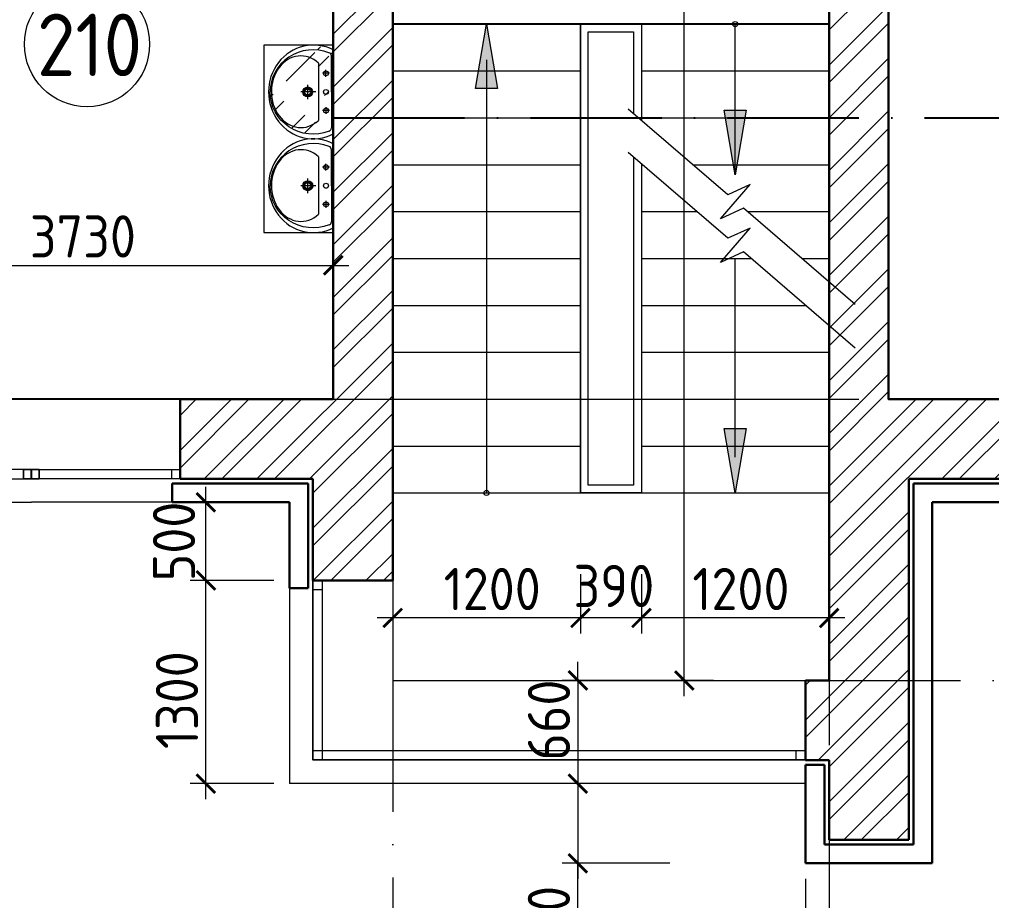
# Model space of a CAD drawing. Header units: millimetres. Extents: x 854812 to 1164625, y 589925 to 823301.
# Drawn here: x 967016 to 973231, y 689357 to 694995 of the extents above; entities that cross this region are included whole.
import ezdxf
from ezdxf.enums import TextEntityAlignment as Align

# ---------------------------------------------------------------- set-up
doc = ezdxf.new("R2010")
doc.units = ezdxf.units.MM
doc.linetypes.add('ACAD_ISO10W100', pattern=[18, 12, -3, 0, -3])
doc.linetypes.add('JIS_08_15', pattern=[17.25, 15, -0.75, 0.75, -0.75])
doc.layers.get('Defpoints').update_dxf_attribs({"color": 40})
for name, color, linetype, lineweight in [('АР_Штрих_материалы', 27, 'Continuous', 9), ('окна', 132, 'Continuous', 18), ('оси', 50, 'JIS_08_15', 9), ('размеры', 215, 'Continuous', 13), ('САНТЕХНИКА', 7, 'Continuous', 15), ('стены', 172, 'Continuous', 30), ('текст', 7, 'Continuous', 13), ('УКАЗАТЕЛЬ', 6, 'Continuous', 13)]:
    doc.layers.add(name, color=color, linetype=linetype, lineweight=lineweight)
doc.styles.add('GOST 2.304', font='isocpeur.ttf', dxfattribs={"width": 0.9})
doc.dimstyles.new('1', dxfattribs={"dimscale": 100, "dimtxt": 2.7, "dimasz": 1.2, "dimexe": 1, "dimexo": 1, "dimgap": 0.5, "dimtad": 1, "dimdec": 0, "dimzin": 0, "dimdsep": 46, "dimtxsty": 'GOST 2.304', "dimblk": 'ARCHTICK', "dimcen": 0.09, "dimdle": 1, "dimclrd": 256, "dimclre": 256, "dimclrt": 7, "dimadec": 0, "dimazin": 0, "dimtfac": 1, "dimtdec": 0, "dimtmove": 1, "dimatfit": 3, "dimldrblk": 'ARCHTICK', "dimfxl": 100, "dimtolj": 1, "dimtzin": 0, "dimlwd": 5, "dimlwe": 5, "dimarcsym": 1})

# ---------------------------------------------------------------- blocks, each defined once
blk = doc.blocks.new('ок1000')
at = {"layer": 'окна', "ltscale": 0.1}
for p, q in [((961882.0532821477, 736531.8663871668), (961882.0532821477, 735631.8663706917)), ((962542.0532821477, 736581.866387167), (962542.0532821477, 735581.8663706916))]:
    blk.add_line(p, q, dxfattribs=at)
for points in [[(962092.0532821479, 735581.8663706917), (962092.0532821479, 736581.8663871671), (962032.0532821479, 736581.8663871671), (962032.0532821479, 735581.8663706917)], [(962092.0532821479, 736529.8583381717), (962092.0532821479, 736581.8663871671), (962032.0532821479, 736581.8663871671), (962032.0532821479, 736529.8583381717)], [(962092.0532821479, 735633.8744196871), (962092.0532821479, 735581.8663706917), (962032.0532821479, 735581.8663706917), (962032.0532821479, 735633.8744196871)]]:
    blk.add_lwpolyline(points, close=True, dxfattribs=at)
blk = doc.blocks.new('_ArchTick')
at = {"color": 0, "linetype": 'ByBlock', "const_width": 0.15}
blk.add_lwpolyline([(-0.5, -0.5), (0.5, 0.5)], dxfattribs=at)
blk = doc.blocks.new('*D143')
at = {"layer": 'Defpoints', "color": 0, "lineweight": 50, "ltscale": 0.1}
for p in [(972123.4250181436, 690105.0758069734), (970586.1093089009, 689595.0758069735), (971273.6856373495, 689595.0758069735)]:
    blk.add_point(p, dxfattribs=at)
at = {"layer": 'размеры', "lineweight": 5, "ltscale": 0.1}
for p, q in [((970586.1093089009, 690205.0758069734), (970586.1093089009, 689495.0758069735)), ((972023.4250181436, 690105.0758069734), (970486.1093089009, 690105.0758069734)), ((971173.6856373495, 689595.0758069735), (970486.1093089009, 689595.0758069735)), ((970586.1093089009, 688961.9758069734), (970586.1093089009, 689595.0758069735))]:
    blk.add_line(p, q, dxfattribs=at)
at = {"layer": 'размеры', "lineweight": 5, "ltscale": 0.1, "xscale": 120, "yscale": 120, "zscale": 120}
for p, rotation in [((970586.1093089009, 690105.0758069734), 90), ((970586.1093089009, 689595.0758069735), 270)]:
    blk.add_blockref('_ArchTick', p, dxfattribs=dict(at, rotation=rotation))
at = {"layer": 'размеры', "color": 7, "ltscale": 0.1, "insert": (970401.1093089008, 689218.5258069736), "char_height": 270, "attachment_point": 5, "rotation": 90, "style": 'GOST 2.304'}
blk.add_mtext('\\A1;510', dxfattribs=at)
blk = doc.blocks.new('*D201')
at = {"layer": 'Defpoints', "color": 0, "ltscale": 0.1}
for p in [(971266.8013694828, 699385.2902707823), (971441.1633146957, 699385.2902707823), (971461.6929063626, 690765.0758069743)]:
    blk.add_point(p, dxfattribs=at)
at = {"layer": 'размеры', "lineweight": 5, "ltscale": 0.1}
for p, q in [((971266.8013694828, 690665.0758069743), (971266.8013694828, 699485.2902707823)), ((971341.1633146957, 699385.2902707823), (971166.8013694828, 699385.2902707823)), ((971361.6929063626, 690765.0758069743), (971166.8013694828, 690765.0758069743))]:
    blk.add_line(p, q, dxfattribs=at)
at = {"layer": 'размеры', "lineweight": 5, "ltscale": 0.1, "xscale": 120, "yscale": 120, "zscale": 120}
for p, rotation in [((971266.8013694828, 699385.2902707823), 90), ((971266.8013694828, 690765.0758069743), 270)]:
    blk.add_blockref('_ArchTick', p, dxfattribs=dict(at, rotation=rotation))
at = {"layer": 'размеры', "color": 7, "ltscale": 0.1, "insert": (971081.8013694827, 696956.5082284904), "char_height": 270, "attachment_point": 5, "rotation": 90, "style": 'GOST 2.304'}
blk.add_mtext('\\A1;8620', dxfattribs=at)
blk = doc.blocks.new('*D146')
at = {"layer": 'Defpoints', "color": 0, "ltscale": 0.1}
for p in [(970992.5369790667, 691338.8666892742), (972192.5369790666, 691338.8666892742), (970992.5369790667, 691165.1441373323)]:
    blk.add_point(p, dxfattribs=at)
at = {"layer": 'размеры', "lineweight": 5, "ltscale": 0.1}
for p, q in [((970992.5369790667, 691238.8666892742), (970992.5369790667, 691065.1441373323)), ((972192.5369790666, 691238.8666892742), (972192.5369790666, 691065.1441373323)), ((972292.5369790666, 691165.1441373323), (970892.5369790667, 691165.1441373323))]:
    blk.add_line(p, q, dxfattribs=at)
at = {"layer": 'размеры', "lineweight": 5, "ltscale": 0.1, "xscale": 120, "yscale": 120, "zscale": 120, "rotation": 180}
blk.add_blockref('_ArchTick', (970992.5369790667, 691165.1441373323), dxfattribs=at)
at = {"layer": 'размеры', "lineweight": 5, "ltscale": 0.1, "xscale": 120, "yscale": 120, "zscale": 120}
blk.add_blockref('_ArchTick', (972192.5369790666, 691165.1441373323), dxfattribs=at)
at = {"layer": 'размеры', "color": 7, "ltscale": 0.1, "insert": (971629.0289339742, 691350.1441373323), "char_height": 270, "attachment_point": 5, "style": 'GOST 2.304'}
blk.add_mtext('\\A1;1200', dxfattribs=at)
blk = doc.blocks.new('*D151')
at = {"layer": 'Defpoints', "color": 0, "ltscale": 0.1}
for p in [(965442.5661025087, 689609.9051311689), (968742.5369790663, 688319.8938159818), (965442.5661025087, 687439.4636545846)]:
    blk.add_point(p, dxfattribs=at)
at = {"layer": 'размеры', "lineweight": 5, "ltscale": 0.1}
for p, q in [((965442.5661025087, 689509.9051311689), (965442.5661025087, 687339.4636545846)), ((968742.5369790663, 688219.8938159818), (968742.5369790663, 687339.4636545846)), ((968842.5369790663, 687439.4636545846), (965342.5661025087, 687439.4636545846))]:
    blk.add_line(p, q, dxfattribs=at)
at = {"layer": 'размеры', "lineweight": 5, "ltscale": 0.1, "xscale": 120, "yscale": 120, "zscale": 120, "rotation": 180}
blk.add_blockref('_ArchTick', (965442.5661025087, 687439.4636545846), dxfattribs=at)
at = {"layer": 'размеры', "lineweight": 5, "ltscale": 0.1, "xscale": 120, "yscale": 120, "zscale": 120}
blk.add_blockref('_ArchTick', (968742.5369790663, 687439.4636545846), dxfattribs=at)
at = {"layer": 'размеры', "color": 7, "ltscale": 0.1, "insert": (967092.5515407876, 687624.4636545846), "char_height": 270, "attachment_point": 5, "style": 'GOST 2.304'}
blk.add_mtext('\\A1;3300', dxfattribs=at)
blk = doc.blocks.new('*D204')
at = {"layer": 'Defpoints', "color": 0, "lineweight": 50, "ltscale": 0.1}
for p in [(968208.1468344828, 691404.9800811483), (968742.536979066, 691404.9800811483), (968742.5369790663, 690105.075806975)]:
    blk.add_point(p, dxfattribs=at)
at = {"layer": 'размеры', "lineweight": 5, "ltscale": 0.1}
for p, q in [((968208.1468344828, 690005.075806975), (968208.1468344828, 691504.9800811483)), ((968642.536979066, 691404.9800811483), (968108.1468344828, 691404.9800811483)), ((968642.5369790663, 690105.075806975), (968108.1468344828, 690105.075806975))]:
    blk.add_line(p, q, dxfattribs=at)
at = {"layer": 'размеры', "lineweight": 5, "ltscale": 0.1, "xscale": 120, "yscale": 120, "zscale": 120}
for p, rotation in [((968208.1468344828, 691404.9800811483), 90), ((968208.1468344828, 690105.075806975), 270)]:
    blk.add_blockref('_ArchTick', p, dxfattribs=dict(at, rotation=rotation))
at = {"layer": 'размеры', "color": 7, "ltscale": 0.1, "insert": (968023.1468344827, 690639.1863002751), "char_height": 270, "attachment_point": 5, "rotation": 90, "style": 'GOST 2.304'}
blk.add_mtext('\\A1;1300', dxfattribs=at)
blk = doc.blocks.new('*D205')
at = {"layer": 'Defpoints', "color": 0, "ltscale": 0.1}
for p in [(968208.1468344824, 691905.075806974), (968742.536979066, 691905.075806974), (968742.536979066, 691404.9800811484)]:
    blk.add_point(p, dxfattribs=at)
at = {"layer": 'размеры', "lineweight": 5, "ltscale": 0.1}
for p, q in [((968208.1468344824, 691304.9800811484), (968208.1468344824, 692005.075806974)), ((968642.536979066, 691905.075806974), (968108.1468344824, 691905.075806974)), ((968642.536979066, 691404.9800811484), (968108.1468344824, 691404.9800811484))]:
    blk.add_line(p, q, dxfattribs=at)
at = {"layer": 'размеры', "lineweight": 5, "ltscale": 0.1, "xscale": 120, "yscale": 120, "zscale": 120}
for p, rotation in [((968208.1468344824, 691905.075806974), 90), ((968208.1468344824, 691404.9800811484), 270)]:
    blk.add_blockref('_ArchTick', p, dxfattribs=dict(at, rotation=rotation))
at = {"layer": 'размеры', "color": 7, "ltscale": 0.1, "insert": (968004.3268078397, 691654.310001822), "char_height": 270, "attachment_point": 5, "rotation": 90, "style": 'GOST 2.304'}
blk.add_mtext('\\A1;500', dxfattribs=at)
blk = doc.blocks.new('*D211')
at = {"layer": 'Defpoints', "color": 0, "ltscale": 0.1}
for p in [(970602.5369790661, 691545.9569836744), (970992.5369790664, 691545.9569836744), (970602.5369790661, 691165.1441373324)]:
    blk.add_point(p, dxfattribs=at)
at = {"layer": 'размеры', "lineweight": 5, "ltscale": 0.1}
for p, q in [((970602.5369790661, 691445.9569836744), (970602.5369790661, 691065.1441373324)), ((970992.5369790664, 691445.9569836744), (970992.5369790664, 691065.1441373324)), ((971092.5369790664, 691165.1441373324), (970502.5369790661, 691165.1441373324))]:
    blk.add_line(p, q, dxfattribs=at)
at = {"layer": 'размеры', "lineweight": 5, "ltscale": 0.1, "xscale": 120, "yscale": 120, "zscale": 120, "rotation": 180}
blk.add_blockref('_ArchTick', (970602.5369790661, 691165.1441373324), dxfattribs=at)
at = {"layer": 'размеры', "lineweight": 5, "ltscale": 0.1, "xscale": 120, "yscale": 120, "zscale": 120}
blk.add_blockref('_ArchTick', (970992.5369790664, 691165.1441373324), dxfattribs=at)
at = {"layer": 'размеры', "color": 7, "ltscale": 0.1, "insert": (970816.5413014181, 691369.4979876765), "char_height": 270, "attachment_point": 5, "style": 'GOST 2.304'}
blk.add_mtext('\\A1;390', dxfattribs=at)
blk = doc.blocks.new('*D191')
at = {"layer": 'Defpoints', "color": 0, "ltscale": 0.1}
for p in [(969402.5369790663, 691338.8666892743), (970602.5369790662, 691338.8666892743), (969402.5369790663, 691165.1441373324)]:
    blk.add_point(p, dxfattribs=at)
at = {"layer": 'размеры', "lineweight": 5, "ltscale": 0.1}
for p, q in [((969402.5369790663, 691238.8666892743), (969402.5369790663, 691065.1441373324)), ((970602.5369790662, 691238.8666892743), (970602.5369790662, 691065.1441373324)), ((970702.5369790662, 691165.1441373324), (969302.5369790663, 691165.1441373324))]:
    blk.add_line(p, q, dxfattribs=at)
at = {"layer": 'размеры', "lineweight": 5, "ltscale": 0.1, "xscale": 120, "yscale": 120, "zscale": 120, "rotation": 180}
blk.add_blockref('_ArchTick', (969402.5369790663, 691165.1441373324), dxfattribs=at)
at = {"layer": 'размеры', "lineweight": 5, "ltscale": 0.1, "xscale": 120, "yscale": 120, "zscale": 120}
blk.add_blockref('_ArchTick', (970602.5369790662, 691165.1441373324), dxfattribs=at)
at = {"layer": 'размеры', "color": 7, "ltscale": 0.1, "insert": (970039.0289339739, 691350.1441373324), "char_height": 270, "attachment_point": 5, "style": 'GOST 2.304'}
blk.add_mtext('\\A1;1200', dxfattribs=at)
blk = doc.blocks.new('*D212')
at = {"layer": 'Defpoints', "color": 0, "ltscale": 0.1}
for p in [(971554.4236285522, 690765.0758069742), (970586.1093089007, 690105.0758069737), (971554.423628552, 690105.0758069737)]:
    blk.add_point(p, dxfattribs=at)
at = {"layer": 'размеры', "lineweight": 5, "ltscale": 0.1}
for p, q in [((970586.1093089007, 690765.0758069742), (970586.1093089007, 690885.0758069742)), ((971454.4236285522, 690765.0758069742), (970486.1093089007, 690765.0758069742)), ((970586.1093089007, 690765.0758069742), (970586.1093089007, 690105.0758069737)), ((971454.423628552, 690105.0758069737), (970486.1093089007, 690105.0758069737)), ((970586.1093089007, 690105.0758069737), (970586.1093089007, 689985.0758069737))]:
    blk.add_line(p, q, dxfattribs=at)
at = {"layer": 'размеры', "lineweight": 5, "ltscale": 0.1, "xscale": 120, "yscale": 120, "zscale": 120}
for p, rotation in [((970586.1093089007, 690765.0758069742), 270), ((970586.1093089007, 690105.0758069737), 90)]:
    blk.add_blockref('_ArchTick', p, dxfattribs=dict(at, rotation=rotation))
at = {"layer": 'размеры', "color": 7, "ltscale": 0.1, "insert": (970401.5191299821, 690511.6194523415), "char_height": 270, "attachment_point": 5, "rotation": 90, "style": 'GOST 2.304'}
blk.add_mtext('\\A1;660', dxfattribs=at)
blk = doc.blocks.new('апке55')
at = {"layer": 'САНТЕХНИКА'}
for p, q in [((3655393.104262304, 415954.3692811556), (3654855.694648444, 415954.1923112007)), ((3655124.403413249, 415942.2618071507), (3654894.216670069, 415942.1731994302)), ((3655124.403413249, 415942.2618071507), (3655354.590164864, 415942.324801252)), ((3655026.849618928, 415907.4390969079), (3654983.421326546, 415907.424795893)), ((3655005.128322229, 415929.1460925876), (3655005.142623244, 415885.7178002133)), ((3655221.980120773, 415907.503353734), (3655265.408413156, 415907.517654749)), ((3655243.687116457, 415929.2246504286), (3655243.701417472, 415885.7963580544)), ((3654939.472552191, 415860.3694182155), (3655306.460444332, 415860.49026799)), ((3655124.436458677, 415841.911832438), (3655124.467620844, 415747.2808074097)), ((3655078.93657669, 415789.2351731985), (3655171.596953735, 415789.2656864277))]:
    blk.add_line(p, q, dxfattribs=at)
for centre, major_axis, ratio, start_param, end_param in [((3655124.441419636, 415826.8467495632), (-299.999983780614, -0.09879053558770118), 0.9552198213833631, -0.4608321898308265, 3.602424843420522), ((3654894.127001517, 415920.1677281646), (-15.5603471388615, -15.5603471388615), 0.9999999999998526, 3.92291600961172, 5.188154363844188), ((3655354.694326278, 415920.3193938151), (-15.56034713886167, -15.56034713886167), 0.9999999999999943, 2.66648587371243, 3.931724227945028), ((3655124.4203027, 415826.4457331948), (-8.057802706376773, -276.1581652342611), 0.9767137960160202, 4.368845976871904, 6.313466173418908), ((3655005.135472737, 415907.4319464004), (-15.75895315421715, -0.00648047047202593), 0.9999999998059692, 3.141510730723867, 9.424696037903452), ((3655124.414869851, 415907.471225321), (-15.75895315421715, -0.00648047047202593), 0.9999999998059692, 3.141510730723867, 9.424696037903452), ((3655243.694266965, 415907.5105042415), (15.75895412497298, -0.003376433836226814), 0.9999999998059692, 0.0005435567321629975, 6.283728863911749), ((3655123.003758602, 415747.2803253572), (-229.3398638619406, -0.07552203068611062), 0.8224599193975252, -0.6433408129369136, 3.78493346652665), ((3655124.453230062, 415790.9816983186), (-31.85203877574652, -0.01219142746172277), 0.9999999998059486, 3.141539203527855, 9.424724510707442), ((3655124.453230062, 415790.9816983186), (-25.85204035502017, -0.006239399790492899), 0.9999999998059428, 3.141680605004611, 9.424865912184197), ((3655124.453230062, 415790.9816983186), (-19.8520350876217, -0.01545946403603636), 0.999999999805933, 3.141143221067577, 9.424328528247162)]:
    blk.add_ellipse(centre, major_axis=major_axis, ratio=ratio, start_param=start_param, end_param=end_param, dxfattribs=at)
at = {"layer": 'САНТЕХНИКА', "extrusion": (0, 0, -1)}
blk.add_ellipse((3655124.462800678, 415826.4457471894), major_axis=(8.239679702509742, -276.1527984439197), ratio=0.9767137960160237, start_param=4.36884597687172, end_param=6.313466173418723, dxfattribs=at)
blk = doc.blocks.new('*D486')
at = {"layer": 'Defpoints', "color": 0, "lineweight": 50, "ltscale": 0.1}
for p in [(972042.5369790666, 689595.0758069735), (968892.5369790663, 689218.0264784765), (972042.5369790666, 688139.4636545853)]:
    blk.add_point(p, dxfattribs=at)
at = {"layer": 'размеры', "lineweight": 5, "ltscale": 0.1}
for p, q in [((972042.5369790666, 689495.0758069735), (972042.5369790666, 688039.4636545853)), ((968892.5369790663, 689118.0264784765), (968892.5369790663, 688039.4636545853)), ((968792.5369790663, 688139.4636545853), (972142.5369790666, 688139.4636545853))]:
    blk.add_line(p, q, dxfattribs=at)
at = {"layer": 'размеры', "lineweight": 5, "ltscale": 0.1, "xscale": 120, "yscale": 120, "zscale": 120, "rotation": 180}
blk.add_blockref('_ArchTick', (968892.5369790663, 688139.4636545853), dxfattribs=at)
at = {"layer": 'размеры', "lineweight": 5, "ltscale": 0.1, "xscale": 120, "yscale": 120, "zscale": 120}
blk.add_blockref('_ArchTick', (972042.5369790666, 688139.4636545853), dxfattribs=at)
at = {"layer": 'размеры', "color": 7, "ltscale": 0.1, "insert": (970242.7210710982, 688324.4636545853), "char_height": 270, "attachment_point": 5, "style": 'GOST 2.304'}
blk.add_mtext('\\A1;3150', dxfattribs=at)
blk = doc.blocks.new('*D1350')
at = {"layer": 'Defpoints', "color": 0, "ltscale": 0.1}
for p in [(965292.5722937979, 693471.6080496594), (969022.5369790659, 693471.6080496586), (969022.5369790659, 693421.2172328202)]:
    blk.add_point(p, dxfattribs=at)
at = {"layer": 'размеры', "lineweight": 5, "ltscale": 0.1}
for p, q in [((965192.5722937979, 693421.2172328202), (969122.5369790659, 693421.2172328202)), ((965292.5722937979, 693371.6080496594), (965292.5722937979, 693321.2172328202)), ((969022.5369790659, 693371.6080496586), (969022.5369790659, 693321.2172328202))]:
    blk.add_line(p, q, dxfattribs=at)
at = {"layer": 'размеры', "lineweight": 5, "ltscale": 0.1, "xscale": 120, "yscale": 120, "zscale": 120, "rotation": 180}
blk.add_blockref('_ArchTick', (965292.5722937979, 693421.2172328202), dxfattribs=at)
at = {"layer": 'размеры', "lineweight": 5, "ltscale": 0.1, "xscale": 120, "yscale": 120, "zscale": 120}
blk.add_blockref('_ArchTick', (969022.5369790659, 693421.2172328202), dxfattribs=at)
at = {"layer": 'размеры', "color": 7, "ltscale": 0.1, "insert": (967421.5366643226, 693606.2172328202), "char_height": 270, "attachment_point": 5, "style": 'GOST 2.304'}
blk.add_mtext('\\A1;3730', dxfattribs=at)

msp = doc.modelspace()

# ---------------------------------------------------------------- hatches: boundary and pattern name
at = {"layer": 'АР_Штрих_материалы', "ltscale": 100}
h = msp.add_hatch(dxfattribs=at)
h.set_pattern_fill('ANSI32', color=256, scale=25, style=0)
h.set_pattern_definition([(45, (0, 0), (-168.3798022700466, 168.3798022700466), []), (45, (112.25325, 0), (-168.3798022700466, 168.3798022700466), [])])
h.paths.add_polyline_path([(965292.5722937981, 697505.3364426567), (964782.5722937967, 697505.3364426567), (964782.572293798, 691545.087122162), (965292.5722937979, 691545.0871221621), (965292.5722937979, 692055.0758069737), (966142.5369790661, 692055.0758069737), (966142.5369790661, 692565.075806974), (965292.5722937979, 692565.0758069734), (965292.5722937979, 694735.0758069735), (965172.2690478379, 694735.0758069735), (965032.2690478379, 694735.0758069735), (965032.2690478379, 694875.0758069735), (965172.2690478379, 694875.0758069735), (965292.572293798, 694875.0758069735), (965292.572293798, 695005.0758069736), (965292.5722937979, 695255.0758069735), (965172.2690478379, 695255.0758069735), (965032.2690478379, 695255.0758069735), (965032.2690478379, 695395.0758069735), (965172.2690478379, 695395.0758069735), (965292.572293798, 695395.0758069735)])
h.paths.add_polyline_path([(965032.2690478379, 695135.0758069735), (965172.2690478379, 695135.0758069735), (965172.2690478379, 694995.0758069735), (965032.2690478379, 694995.0758069735)], flags=16)
edge = h.paths.add_edge_path()
edge.add_ellipse((968895.1029324774, 694530.5613102382), major_axis=(-0.09899665948619812, 299.9999837126362), ratio=0.9552198213836777, start_angle=4.35104914026211e-12, end_angle=206.3839445263601)
edge.add_line((969022.5369790667, 694261.8524510438), (969022.5369790668, 694199.364947493))
edge.add_ellipse((968895.3009257985, 693930.5613428121), major_axis=(-0.09899665948619812, 299.9999837126362), ratio=0.9552198213836779, start_angle=333.5962604591614, end_angle=333.6206575436838, ccw=False)
edge.add_line((969022.6463027796, 694199.3082166805), (969022.8236476005, 693661.8815690256))
edge.add_ellipse((968895.3009257985, 693930.5613428121), major_axis=(-0.09899665948619812, 299.9999837126362), ratio=0.9552198213836777, start_angle=180.0000006073215, end_angle=206.3397558204796)
edge.add_line((969022.5369790675, 693661.7496803738), (969022.5369790675, 693630.5613591005))
edge.add_line((969022.5369790675, 693630.5613591005), (969022.5369790663, 692565.0758069736))
edge.add_line((969022.5369790663, 692565.0758069736), (968042.536962591, 692565.0758069741))
edge.add_line((968042.536962591, 692565.0758069741), (968042.536962591, 692055.0758069736))
edge.add_line((968042.536962591, 692055.0758069736), (968892.5369790663, 692055.0758069737))
edge.add_line((968892.5369790663, 692055.0758069737), (968892.5369790662, 691404.9800811483))
edge.add_line((968892.5369790662, 691404.9800811483), (969402.5369790664, 691404.9800811483))
edge.add_line((969402.5369790664, 691404.9800811483), (969402.5369790664, 694365.0758069736))
edge.add_line((969402.5369790664, 694365.0758069736), (969022.5916013169, 694365.0758069736))
edge.add_line((969022.5916013169, 694365.0758069736), (969022.6256507623, 694261.8921943252))
edge = h.paths.add_edge_path()
edge.add_ellipse((968895.1029324774, 694530.5613102382), major_axis=(-0.09899665948619812, 299.9999837126362), ratio=0.9552198213836777, start_angle=333.596260459157, end_angle=359.9638796147794)
edge.add_line((968895.1845926192, 694830.5612939512), (968895.0039370138, 694830.5612939512))
edge.add_ellipse((968895.1029324774, 694530.5613102382), major_axis=(-0.09899665948619812, 299.9999837126362), ratio=0.9552198213836777, start_angle=4.35104914026211e-12, end_angle=206.3839445263601)
edge.add_line((969022.5369790667, 694261.8524510438), (969022.536979066, 694799.2673269776))
edge.add_ellipse((968895.1029324774, 694530.5613102382), major_axis=(-0.09899665948619812, 299.9999837126362), ratio=0.9552198213836779, start_angle=333.5962604591614, end_angle=359.9638796147839, ccw=False)
edge.add_line((969022.4483094634, 694799.3081689267), (969022.5916013169, 694365.0758069736))
edge.add_line((969022.5916013169, 694365.0758069736), (969402.5369790664, 694365.0758069736))
edge.add_line((969402.5369790664, 694365.0758069736), (969402.5369790664, 696545.0758069743))
edge.add_line((969402.5369790664, 696545.0758069743), (969022.5369790659, 696545.0758069743))
edge.add_line((969022.5369790659, 696545.0758069743), (968892.5369790666, 696545.0758069744))
edge.add_line((968892.5369790666, 696545.0758069744), (968892.5369790664, 696425.0758069743))
edge.add_line((968892.5369790664, 696425.0758069743), (969022.536979066, 696425.0758069742))
edge.add_line((969022.536979066, 696425.0758069742), (969022.5369790662, 694365.0758069736))
edge.add_line((969022.5369790662, 694365.0758069736), (969022.5916013169, 694365.0758069736))
edge.add_line((969022.5916013169, 694365.0758069736), (969022.4483094634, 694799.3081689267))
edge = h.paths.add_edge_path(flags=16)
edge.add_line((969010.4292241607, 694760.7861390492), (969010.5179900387, 694530.5993959247))
edge.add_line((969010.5179900387, 694530.5993959247), (969010.5811422975, 694300.4126443475))
edge.add_ellipse((968988.5757349321, 694300.3084678194), major_axis=(15.56034713893105, 15.56034713893105), ratio=1, start_angle=242.77842606147152, end_angle=315.27124383890373, ccw=False)
edge.add_ellipse((968894.7019301183, 694530.5399289201), major_axis=(276.1527927824094, 8.239869444797254), ratio=0.9767137960157491, start_angle=178.2650341639584, end_angle=289.68356418205815, ccw=False)
edge.add_ellipse((968894.7019160944, 694530.5824268986), major_axis=(-276.1581707709661, 8.05761295188221), ratio=0.9767137960169215, start_angle=-109.6835641846996, end_angle=1.7349658332303193, ccw=False)
edge.add_ellipse((968988.4237528335, 694760.8757924768), major_axis=(15.56034713882229, -15.56034713882229), ratio=1, start_angle=44.76657010086262, end_angle=117.2593878774288, ccw=False)
h.paths.add_polyline_path([(968082.5369790666, 696545.0758069741), (967982.5369790668, 696545.0758069741), (967982.5369790667, 697575.075806974), (967862.5369790662, 697575.0758069741), (967862.5369790662, 696545.0758069741), (965292.5722937981, 696545.0758069735), (965292.572293798, 696425.0758069735), (966292.5722437981, 696425.0758069735), (966292.5722937981, 696425.0758069737), (968082.5369790664, 696425.075806974)])
h.paths.add_polyline_path([(966412.5722937981, 696425.0758069737), (966292.5722937981, 696425.0758069736), (966292.572293798, 695125.0758069739), (966232.5722937981, 695125.0758069739), (966232.5722937981, 695005.0758069737), (966412.5722937981, 695005.0758069739)])
h.paths.add_polyline_path([(965422.5722937981, 695125.0758069736), (965292.5722937977, 695125.0758069735), (965292.5722937977, 695005.0758069735), (965422.5722937981, 695005.0758069735)], flags=17)
h.paths.add_polyline_path([(977072.5369790669, 699765.3363966913), (973552.5369790667, 699765.3363011056), (973302.5369790666, 699765.3362855146), (972192.5369678522, 699765.336252781), (972192.5369790661, 698164.8751525909), (973792.5369790663, 698164.8751525909), (973792.5369790663, 698284.8751525912), (972572.5369790667, 698284.8751525909), (972572.5369790664, 699385.075806974), (973142.5369790663, 699385.2108551081), (973142.5369790663, 699505.3790529345), (973142.5369790663, 699645.3790529345), (973282.5369790663, 699645.3790529345), (973282.5369790663, 699505.3790529345), (973282.5369790663, 699385.2440248252), (973672.5369790663, 699385.3364261801), (973672.5369790663, 699094.8751525913), (973792.5369790662, 699094.8751525912), (973792.5369790663, 699385.3364261801), (974182.5369790663, 699385.3364261802), (974182.5369790663, 699505.3790529345), (974182.5369790663, 699645.3790529345), (974322.5369790663, 699645.3790529345), (974322.5369790663, 699505.3790529345), (974322.5369790663, 699385.3364261802), (976412.5369790669, 699385.3364261809), (976412.5369790669, 698505.3364426562), (976922.5369790668, 698505.3364426562), (976922.536979067, 699385.0758069748), (977072.5369790668, 699385.0758069747)])
h.paths.add_polyline_path([(972572.5369790666, 695934.8751525909), (972192.5369790667, 695934.8751525909), (972192.5369790667, 694365.0758069736), (972572.5369790666, 694365.0758069736)])
h.paths.add_polyline_path([(973552.5369790662, 704165.336426181), (973302.5369790662, 704165.336426181), (973302.5369790666, 700935.3362855146), (973552.5369790664, 700935.3362928871)])
h.paths.add_polyline_path([(970404.8388111789, 701485.3364261823), (969402.536979066, 701485.3364261823), (969402.536979066, 701365.3364261823), (970395.5816270213, 701365.3364261824)])
h.paths.add_polyline_path([(971092.5369770667, 700025.3719762525), (970972.5369783471, 700025.3719727137), (970972.5369785955, 699765.3895355882), (969792.5369790659, 699765.3359224951), (969792.5369790659, 699645.495869589), (971092.536979066, 699645.4958695892)])
h.paths.add_polyline_path([(973302.5369790666, 701055.336286065), (973172.5369790666, 701055.3362860652), (973172.5369826054, 700935.3362860654), (973302.5369790666, 700935.3362860652)])
h.paths.add_polyline_path([(973552.5369790663, 700025.3362874582), (973302.5369831951, 700025.3362855146), (973302.5369790666, 699765.3362922224), (973552.5369790667, 699765.3363011056)])
h.paths.add_polyline_path([(972762.5369790666, 706475.3364261809), (972612.5369790664, 706475.336426181), (972612.5369790664, 706985.3364261811), (972102.5369790664, 706985.3364261811), (972102.5369790664, 706475.3364261809), (971952.5369790666, 706475.3364261808), (971952.5369790667, 705965.3364261824), (972762.5369790666, 705965.3364261825)])
h.paths.add_polyline_path([(976922.5369790671, 693345.8151712924), (976412.5369790673, 693345.8151712923), (976412.5369790671, 692565.0758069737), (976262.5369790668, 692565.0758069737), (976262.5369790668, 692055.0758069734), (976412.536979067, 692055.0758069734), (976412.536979067, 691545.0758069737), (976922.536979067, 691545.0758069737)])
edge = h.paths.add_edge_path()
edge.add_line((976412.5369790671, 694545.8151712923), (976922.5369790671, 694545.8151712923))
edge.add_line((976922.5369790671, 694545.8151712923), (976922.5369790668, 697505.3364426562))
edge.add_line((976922.5369790668, 697505.3364426562), (976412.5369790669, 697505.3364426562))
edge.add_line((976412.5369790669, 697505.3364426562), (976412.5369790669, 697285.3364261808))
edge.add_line((976412.5369790669, 697285.3364261808), (973734.9205115684, 697285.3364261804))
edge.add_arc((973670.998385995, 697680.1958465595), 399.9999999998769, 260.8044038693645, 279.1955961307205, ccw=False)
edge.add_line((973607.0762604222, 697285.3364261803), (972572.5369790663, 697285.3364261802))
edge.add_line((972572.5369790663, 697285.3364261802), (972572.5369790661, 697354.8751525909))
edge.add_line((972572.5369790661, 697354.8751525909), (972192.5369790661, 697354.8751525909))
edge.add_line((972192.5369790661, 697354.8751525909), (972192.5369790664, 696844.8751525909))
edge.add_line((972192.5369790664, 696844.8751525909), (972572.5369790661, 696844.8751525909))
edge.add_line((972572.5369790661, 696844.8751525909), (972572.5369790659, 697165.3364261804))
edge.add_line((972572.5369790659, 697165.3364261804), (976412.536979067, 697165.3364261806))
edge.add_line((976412.536979067, 697165.3364261806), (976412.5369790671, 694545.8151712923))
h.paths.add_polyline_path([(970972.5369775445, 700865.3719727137), (971092.5369724676, 700865.3719762525), (971092.5369722479, 700935.3362860654), (972262.5369826054, 700935.3362860654), (972262.5369790666, 701055.3362860653), (971092.5369718707, 701055.3362860653), (971092.536970519, 701485.3364261823), (970404.8388111789, 701485.3364261823), (970395.5816270213, 701365.3364261824), (970972.5369770667, 701365.3364261824)])
h.paths.add_polyline_path([(972042.5369790666, 690765.0758069742), (972042.5369790667, 690255.0758069745), (972192.5369790666, 690255.0758069747), (972192.5369790666, 689745.0758069735), (972702.5369790666, 689745.0758069735), (972702.536979067, 692055.0758069743), (974962.5369790595, 692055.0758069749), (974962.5369790595, 692565.0758069745), (972572.5369790664, 692565.075806974), (972572.5369790666, 694365.0758069736), (972192.5369790667, 694365.0758069736), (972192.5369790666, 690765.0758069743)])
at = {"layer": 'текст', "ltscale": 0.1}
h = msp.add_hatch(color=7, dxfattribs=at)
h.dxf.hatch_style = 1
h.paths.add_polyline_path([(970002.5369790669, 694552.2532754496), (969931.8850362157, 694552.2532754496), (970002.5369790669, 694965.075806974), (970073.1889219182, 694552.2532754496)])
h = msp.add_hatch(color=7, dxfattribs=at)
h.dxf.hatch_style = 1
h.paths.add_polyline_path([(971592.536979067, 694413.8765749307), (971663.1889219183, 694413.8765749307), (971592.536979067, 694001.0540434064), (971521.8850362158, 694413.8765749307)])
h = msp.add_hatch(color=7, dxfattribs=at)
h.dxf.hatch_style = 1
h.paths.add_polyline_path([(971592.5369790667, 692377.8983384976), (971663.1889219179, 692377.8983384976), (971592.5369790667, 691965.0758069733), (971521.8850362154, 692377.8983384976)])

# ---------------------------------------------------------------- linework, layer by layer
at = {"layer": 'Defpoints', "linetype": 'ACAD_ISO10W100', "ltscale": 70}
msp.add_line((969022.5369790667, 694365.0758069736), (983689.5996240176, 694365.0758069735), dxfattribs=at)
at = {"layer": 'Defpoints', "ltscale": 0.1}
for points in [[(969792.5369790659, 699645.495869589), (971092.536979066, 699645.495869589), (971092.5369722479, 700935.3362860654), (973302.5369976452, 700935.3362855148), (973302.5369790666, 699765.3362855146), (972192.5369678522, 699765.336252781), (972192.536979067, 694965.0758069736), (969402.5369790671, 694965.0758069742), (969402.5369790664, 696545.0758069742), (969022.5369790661, 696545.0758069742), (967982.5369790669, 696545.0758069741), (967982.5369790663, 699385.3362793679), (969792.536979066, 699385.3362793678)], [(976412.5369790671, 692565.0758069739), (972572.5369790661, 692565.0758069737), (972572.5369790661, 697165.3364261802), (976412.536979067, 697165.3364261808)], [(969022.5369790656, 692565.0758069736), (965292.5722937979, 692565.0758069734), (965292.5722937976, 696425.0758069735), (969022.5369790664, 696425.0758069741)]]:
    msp.add_lwpolyline(points, close=True, dxfattribs=at)
at = {"layer": 'окна', "ltscale": 0.1}
for p, q in [((968892.5369790661, 691404.9800811484), (968892.5369790663, 690255.075806974)), ((968892.5369790661, 691404.9800811484), (968892.5369790663, 690255.075806974)), ((969402.5369790661, 691404.9800811483), (969402.5369790667, 690765.0758069747)), ((968742.5369790662, 691354.9800811483), (968742.5369790663, 690105.075806975)), ((969402.5369790667, 690765.0758069747), (972042.5369790666, 690765.0758069739)), ((972042.5369790551, 690256.257921743, 0.0004214006119293012), (968892.5369790664, 690256.2579217433)), ((968892.5369790664, 690256.2579217432), (972042.5369790551, 690256.2579217429, 0.0004214006119293012)), ((972042.5369790666, 690105.0758069736), (968742.5369790663, 690105.075806975))]:
    msp.add_line(p, q, dxfattribs=at)
for points in [[(968952.536979066, 691404.9800811484), (968952.5369790663, 690256.2579217432), (968892.5369790664, 690256.2579217433), (968892.536979066, 691404.9800811484)], [(968952.5369790663, 691404.9800811484), (968952.5369790663, 691344.9800811484), (968892.5369790663, 691344.9800811484), (968892.5369790663, 691404.9800811484)], [(968892.5369790664, 690316.2579217433), (972042.5369790669, 690316.2579217383), (972042.5369790669, 690256.2579217383), (968892.5369790664, 690256.2579217433)], [(972042.5369790553, 690316.2579217411), (972042.5369790553, 690256.2579217411), (971982.5369790553, 690256.2579217411), (971982.5369790553, 690316.2579217411)]]:
    msp.add_lwpolyline(points, close=True, dxfattribs=at)
at = {"layer": 'оси', "color": 7, "linetype": 'ACAD_ISO10W100', "ltscale": 70}
for p, q in [((969022.5369790656, 692565.0758069736), (982689.5996240176, 692565.0758069739)), ((972192.5369790719, 691190.8041188391), (972192.5369790666, 685339.5222723443)), ((969402.5369790653, 690765.0758069747), (969402.5369790667, 685828.497918947)), ((972192.5369790668, 690765.0758069742), (982689.5996240177, 690765.0758069742))]:
    msp.add_line(p, q, dxfattribs=at)
at = {"layer": 'САНТЕХНИКА', "ltscale": 0.1}
msp.add_lwpolyline([(969022.5369790675, 693630.5613591005), (969022.536979066, 694830.5612939512), (968578.3463975188, 694830.5612939512), (968578.3463975203, 693630.5613591005)], close=True, dxfattribs=at)
at = {"layer": 'стены', "ltscale": 0.1}
for p, q in [((969402.5369790664, 696545.0758069742), (969402.5369790664, 691404.9800811483)), ((969022.536979066, 696425.0758069743), (969022.5369790663, 692565.0758069737)), ((972192.5369790667, 695934.8751525909), (972192.5369790666, 690765.0758069743)), ((972572.5369790666, 695934.8751525909), (972572.5369790664, 692565.0758069732)), ((968042.536962591, 692565.0758069741), (969022.5369790664, 692565.0758069736)), ((968042.536962591, 692055.0758069737), (968042.536962591, 692565.0758069737)), ((974962.5369790595, 692565.0758069745), (972572.5369790591, 692565.075806974)), ((967992.5369625912, 692025.0758069742), (968862.5369790662, 692025.0758069741)), ((967992.5369625911, 691905.075806974), (967992.5369625912, 692025.0758069739)), ((968042.5369625911, 692055.0758069736), (968892.5369790661, 692055.0758069737)), ((968862.5369790664, 692025.0758069741), (968862.5369790661, 691354.9800811483)), ((968892.5369790663, 692055.0758069737), (968892.5369790662, 691404.9800811484)), ((972702.536979067, 692055.0758069732), (972702.5369790666, 689745.3364261799)), ((974962.5369790596, 692055.0758069749), (972702.5369790597, 692055.0758069743)), ((972732.5369790667, 692025.075806974), (972732.5369790666, 689715.3364261799)), ((975012.5369790596, 692025.075806975), (972732.5369790593, 692025.0758069742)), ((967992.5369625911, 691905.075806974), (968742.5369790662, 691905.075806974)), ((968742.5369790662, 691905.075806974), (968742.5369790662, 691354.9800811484)), ((972852.5369790669, 691905.0758069747), (972852.5369790666, 689595.3364261799)), ((975012.5369790597, 691905.0758069752), (972852.5369790595, 691905.0758069745)), ((969402.5369790661, 691404.9800811483), (968892.5369790661, 691404.9800811483)), ((968862.5369790662, 691354.9800811483), (968742.536979066, 691354.9800811483)), ((972042.5369790667, 690765.0758069732), (972192.5369790666, 690765.0758069743)), ((972042.5369790667, 690765.0758069737, 0.0004214006119295272), (972042.5369790666, 690255.0758069734, 0.0004214006119295272)), ((972042.5369790669, 690255.0758069735), (972192.5369790668, 690255.0758069747)), ((972042.5369790667, 690225.0758069734, -0.0004214006119295272), (972162.5369790666, 690225.0758069745)), ((972042.5369790668, 690225.0758069734), (972042.5369790669, 690105.0758069736)), ((972162.5369790666, 690225.0758069745), (972162.5369790666, 689715.0758069735)), ((972192.5369790666, 690255.0758069747), (972192.5369790666, 689745.3364261799)), ((972042.5369790668, 690105.0758069748), (972042.5369790666, 689595.0758069735)), ((972042.5369790668, 690105.0758069735, -0.0004214006119295272), (972042.5369790668, 690105.0758069748)), ((972702.5369790666, 689745.0758069735), (972192.5369790666, 689745.0758069735)), ((972732.5369790666, 689715.0758069735), (972162.5369790666, 689715.0758069735)), ((972852.5369790666, 689595.0758069735), (972042.5369790666, 689595.0758069736))]:
    msp.add_line(p, q, dxfattribs=at)
at = {"layer": 'текст', "color": 7, "ltscale": 0.1}
for points in [[(970002.5369790669, 694552.2532754496), (969931.8850362157, 694552.2532754496), (970002.5369790669, 694965.075806974), (970073.1889219182, 694552.2532754496)], [(971592.536979067, 694413.8765749307), (971663.1889219183, 694413.8765749307), (971592.536979067, 694001.0540434064), (971521.8850362158, 694413.8765749307)], [(971592.5369790667, 692377.8983384976), (971663.1889219179, 692377.8983384976), (971592.5369790667, 691965.0758069733), (971521.8850362154, 692377.8983384976)]]:
    msp.add_lwpolyline(points, close=True, dxfattribs=at)
for points in [[(971592.5369790668, 694001.0540434048), (971592.536979067, 694965.0758069749)], [(970002.5369790669, 694736.2209633255), (970002.5369790653, 691965.0758069745)], [(971592.5369790667, 692193.9306506218), (971592.5369790668, 693465.0758069745)]]:
    msp.add_lwpolyline(points, dxfattribs=at)
at = {"layer": 'текст', "color": 7}
msp.add_circle((967448.0643597328, 694835.8098138953), 400, dxfattribs=at)
at = {"layer": 'текст', "color": 7, "ltscale": 0.1}
for centre in [(971592.536979067, 694965.0758069749), (970002.5369790653, 691965.0758069745)]:
    msp.add_circle(centre, 15.91804996784776, dxfattribs=at)
at = {"layer": 'УКАЗАТЕЛЬ', "ltscale": 0.1}
for p, q in [((969402.5369790671, 694965.0758069741), (970602.5369790668, 694965.0758069737)), ((969402.5369790671, 694965.0758069742), (970992.5369790664, 694965.0758069737)), ((970602.5369790664, 694965.0758069739), (970602.5369790663, 691965.0758069744)), ((970992.5369790663, 694965.0758069737), (970992.5369790664, 694948.4438519562)), ((970992.5369790671, 694965.0758069739), (972192.536979067, 694965.0758069736)), ((970652.5369790664, 694915.075806974), (970942.5369790664, 694915.075806974)), ((969402.5369790668, 694665.075806974), (970602.5369790664, 694665.0758069736)), ((970992.5369790668, 694665.0758069737), (970998.1881638151, 694665.0758069737)), ((970992.5369790664, 694665.0758069736), (972192.5369790667, 694665.0758069735)), ((969402.5369790669, 694365.0758069751), (970602.5369790666, 694365.0758069748)), ((970992.5369790663, 694365.0758069749), (972192.5369790668, 694365.0758069747)), ((971537.9783141802, 694365.0758069748), (971599.0780865073, 694365.0758069748)), ((969402.5369790669, 694065.075806975), (970602.5369790666, 694065.0758069747)), ((970992.5369790664, 694069.9417855097), (970992.5369790666, 691965.0758069743)), ((970992.5369790669, 694065.0758069748), (970998.1881638151, 694065.0758069748)), ((971321.6311504706, 694065.0758069745), (972192.5369790668, 694065.0758069745)), ((969402.5369790669, 693765.075806975), (970602.5369790666, 693765.0758069747)), ((970992.5369790669, 693765.0758069748), (971346.5981315915, 693765.0758069747)), ((971670.0411182459, 693765.0758069755), (972192.5369790668, 693765.0758069755)), ((969402.5369790668, 693465.0758069749), (970602.5369790664, 693465.0758069745)), ((970992.5369790668, 693465.0758069747), (971695.0080993682, 693465.0758069745)), ((972018.4510860214, 693465.0758069764), (972192.5369790668, 693465.0758069764)), ((969402.5369790668, 693165.0758069749), (970602.5369790664, 693165.0758069745)), ((970992.5369790668, 693165.0758069747), (972043.4180671447, 693165.0758069744)), ((969402.5369790668, 692865.0758069748), (970602.5369790664, 692865.0758069744)), ((970992.5369790668, 692865.0758069745), (972192.5369790667, 692865.0758069743)), ((969402.5369790666, 692565.0758069748), (970602.5369790662, 692565.0758069744)), ((970992.5369790666, 692565.0758069745), (972192.5369790664, 692565.0758069743)), ((969402.5369790667, 692265.0758069747), (970602.5369790663, 692265.0758069743)), ((970992.5369790667, 692265.0758069744), (972192.5369790666, 692265.0758069742)), ((969402.5369790667, 691965.0758069747), (972192.5369790666, 691965.0758069742))]:
    msp.add_line(p, q, dxfattribs=at)
for points in [[(970992.5369790663, 694069.9417855098), (970992.536979066, 691965.0758069744), (970602.5369790663, 691965.0758069744), (970602.5369790666, 694965.0758069739)], [(970992.5369790664, 694965.0758069737), (970992.5369790663, 694348.4438519572)], [(970942.5369790663, 694112.9945147292), (970942.536979066, 692015.0758069744), (970652.5369790663, 692015.0758069744), (970652.5369790666, 694915.075806974)], [(970942.5369790664, 694915.075806974), (970942.5369790663, 694391.4965811766)]]:
    msp.add_lwpolyline(points, dxfattribs=at)
at = {"layer": 'УКАЗАТЕЛЬ'}
for points in [[(972360.2766526131, 693170.745335802), (971645.2908641078, 693786.3871267659), (971497.7381744649, 693718.3422543711), (971687.3357836687, 693938.5345774151), (971544.8846782373, 693872.8423334104), (970908.5684535446, 694420.745335802)], [(972360.2766526132, 692892.2432693545), (971645.2908641079, 693507.8850603184), (971497.738174465, 693439.8401879236), (971687.3357836688, 693660.0325109676), (971544.8846782374, 693594.3402669629), (970908.5684535448, 694142.2432693545)]]:
    msp.add_lwpolyline(points, dxfattribs=at)

# ---------------------------------------------------------------- block references
at = {"layer": 'размеры', "rotation": 90.00000000000001}
msp.add_blockref('ок1000', (1702724.403366233, -269976.977475174), dxfattribs=at)
at = {"layer": 'размеры', "xscale": -1, "rotation": 270}
msp.add_blockref('ок1000', (231460.6705918997, -269976.977475174), dxfattribs=at)
at = {"layer": 'САНТЕХНИКА', "color": 7, "rotation": 270.0000393669692}
for p in [(553065.7448083083, 4349654.717021359), (553065.9428016294, 4349054.717053933)]:
    msp.add_blockref('апке55', p, dxfattribs=at)

# ---------------------------------------------------------------- texts
at = {"layer": 'текст', "color": 7, "style": 'GOST 2.304', "width": 0.9}
msp.add_text('210', height=400, dxfattribs=at).set_placement((967464.1866839047, 694631.6487318947), align=Align.CENTER)

# ---------------------------------------------------------------- dimensions: what is measured, and where the dimension line sits
at = {"layer": 'размеры', "ltscale": 0.1}
for base, p1, p2, angle, picture, middle in [((971266.8013694828, 699385.2902707823), (971461.6929063626, 690765.0758069743), (971441.1633146957, 699385.2902707823), 90, '*D201', (971266.8013694827, 696956.5082284904)), ((969402.5369790663, 691165.1441373324), (970602.5369790662, 691338.8666892743), (969402.5369790663, 691338.8666892743), 180, '*D191', (970039.0289339739, 691165.1441373324)), ((970992.5369790667, 691165.1441373323), (972192.5369790666, 691338.8666892742), (970992.5369790667, 691338.8666892742), 180, '*D146', (971629.0289339742, 691165.1441373323)), ((968208.1468344828, 691404.9800811483), (968742.5369790663, 690105.075806975), (968742.536979066, 691404.9800811483), 90, '*D204', (968208.1468344827, 690639.1863002751)), ((970586.1093089009, 689595.0758069735), (972123.4250181436, 690105.0758069734), (971273.6856373495, 689595.0758069735), 90, '*D143', (970586.1093089008, 689218.5258069736))]:
    dim = msp.add_linear_dim(base=base, p1=p1, p2=p2, angle=angle, dimstyle='1', dxfattribs=at)
    dim.commit()
    dim.dimension.update_dxf_attribs({"geometry": picture, "text_midpoint": middle, "dimtype": 160})
for base, p1, p2, picture, middle in [((969022.5369790659, 693421.2172328202), (965292.5722937979, 693471.6080496594), (969022.5369790659, 693471.6080496586), '*D1350', (967421.5366643226, 693421.2172328202)), ((972042.5369790666, 688139.4636545853), (968892.5369790663, 689218.0264784765), (972042.5369790666, 689595.0758069735), '*D486', (970242.7210710982, 688139.4636545853))]:
    dim = msp.add_linear_dim(base=base, p1=p1, p2=p2, dimstyle='1', dxfattribs=at)
    dim.commit()
    dim.dimension.update_dxf_attribs({"geometry": picture, "text_midpoint": middle, "dimtype": 160})
for base, p1, p2, angle, picture, middle in [((968208.1468344824, 691905.075806974), (968742.536979066, 691404.9800811484), (968742.536979066, 691905.075806974), 90, '*D205', (968004.3268078397, 691654.310001822)), ((970602.5369790661, 691165.1441373324), (970992.5369790664, 691545.9569836744), (970602.5369790661, 691545.9569836744), 180, '*D211', (970816.5413014181, 691369.4979876765)), ((970586.1093089007, 690105.0758069737), (971554.4236285522, 690765.0758069742), (971554.423628552, 690105.0758069737), 90, '*D212', (970401.5191299821, 690511.6194523415))]:
    dim = msp.add_linear_dim(base=base, p1=p1, p2=p2, angle=angle, dimstyle='1', override={"dimtmove": 2}, dxfattribs=at)
    dim.commit()
    dim.dimension.update_dxf_attribs({"geometry": picture, "text_midpoint": middle, "dimtype": 160})
dim = msp.add_linear_dim(base=(965442.5661025087, 687439.4636545846), p1=(968742.5369790663, 688319.8938159818), p2=(965442.5661025087, 689609.9051311689), angle=180, dimstyle='1', dxfattribs=at)
dim.commit()
dim.dimension.update_dxf_attribs({"geometry": '*D151', "text_midpoint": (967092.5515407876, 687624.4636545846)})

doc.saveas('drawing.dxf')
